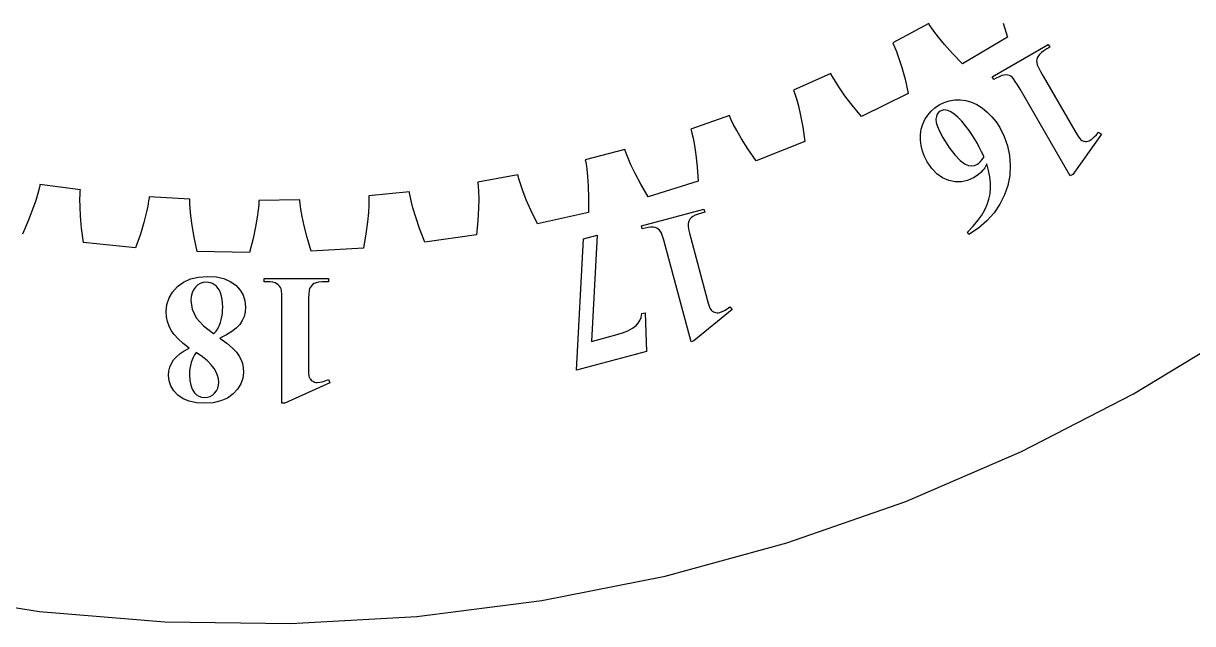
# Model space of a CAD drawing. Header units: metres. Extents: x -322 to 194, y -258 to 258.
# Drawn here: x -96.6 to 70.3, y -257.6 to -172 of the extents above; entities that cross this region are included whole.
import ezdxf

# ---------------------------------------------------------------- set-up
doc = ezdxf.new("R2010")
doc.units = ezdxf.units.M

msp = doc.modelspace()

# ---------------------------------------------------------------- linework, layer by layer
for p, q in [((32.6188, -171.978), (27.4944, -174.758)), ((32.6939, -172.104), (32.6188, -171.978)), ((32.9328, -172.475), (32.6939, -172.104)), ((33.3576, -173.083), (32.9328, -172.475)), ((33.9923, -173.92), (33.3576, -173.083)), ((43.2395, -171.952), (43.8626, -173.929)), ((27.4944, -174.758), (27.559, -174.889)), ((27.559, -174.889), (27.74, -175.292)), ((34.8639, -174.981), (33.9923, -173.92)), ((36.0027, -176.259), (34.8639, -174.981)), ((43.8626, -173.929), (37.4433, -177.75)), ((41.6954, -179.592), (49.6767, -174.984)), ((49.6767, -174.984), (49.9007, -175.372)), ((27.74, -175.292), (28.0181, -175.98)), ((28.0181, -175.98), (28.3741, -176.968)), ((37.4433, -177.75), (36.0027, -176.259)), ((48.1208, -176.86), (48.0469, -177.094)), ((48.2405, -176.628), (48.1208, -176.86)), ((48.4256, -176.391), (48.2405, -176.628)), ((48.6969, -176.141), (48.4256, -176.391)), ((49.0544, -175.879), (48.6969, -176.141)), ((49.498, -175.604), (49.0544, -175.879)), ((49.9007, -175.372), (49.498, -175.604)), ((28.3741, -176.968), (28.7881, -178.277)), ((28.7881, -178.277), (29.2388, -179.929)), ((48.0469, -177.094), (48.0186, -177.329)), ((48.0186, -177.329), (48.036, -177.566)), ((48.036, -177.566), (48.1229, -177.864)), ((48.1229, -177.864), (48.3029, -178.28)), ((48.3029, -178.28), (48.5761, -178.817)), ((18.6497, -179.11), (13.3206, -181.475)), ((18.7145, -179.242), (18.6497, -179.11)), ((18.9232, -179.631), (18.7145, -179.242)), ((19.2984, -180.271), (18.9232, -179.631)), ((29.2388, -179.929), (29.703, -181.949)), ((41.9194, -179.98), (41.6954, -179.592)), ((42.2632, -179.781), (41.9194, -179.98)), ((42.6695, -179.567), (42.2632, -179.781)), ((43.0355, -179.417), (42.6695, -179.567)), ((43.361, -179.332), (43.0355, -179.417)), ((43.6462, -179.311), (43.361, -179.332)), ((43.8996, -179.34), (43.6462, -179.311)), ((44.1299, -179.406), (43.8996, -179.34)), ((44.3369, -179.508), (44.1299, -179.406)), ((44.5208, -179.648), (44.3369, -179.508)), ((44.7222, -179.873), (44.5208, -179.648)), ((44.9813, -180.234), (44.7222, -179.873)), ((45.298, -180.729), (44.9813, -180.234)), ((48.5761, -178.817), (48.9425, -179.472)), ((48.9425, -179.472), (53.4545, -187.287)), ((13.3206, -181.475), (13.3746, -181.611)), ((13.3746, -181.611), (13.523, -182.027)), ((19.8646, -181.156), (19.2984, -180.271)), ((20.6491, -182.283), (19.8646, -181.156)), ((45.6724, -181.36), (45.298, -180.729)), ((52.8084, -193.72), (45.6724, -181.36)), ((13.523, -182.027), (13.7456, -182.734)), ((13.7456, -182.734), (14.0219, -183.748)), ((21.6827, -183.647), (20.6491, -182.283)), ((29.703, -181.949), (23.0003, -185.248)), ((34.1032, -183.606), (34.8158, -183.258)), ((34.8158, -183.258), (35.5568, -183.02)), ((35.5568, -183.02), (36.3261, -182.893)), ((36.3261, -182.893), (37.1238, -182.876)), ((37.1238, -182.876), (37.9282, -182.977)), ((37.9282, -182.977), (38.7186, -183.203)), ((38.7186, -183.203), (39.4949, -183.555)), ((39.4949, -183.555), (40.2573, -184.033)), ((4.15811, -185.111), (-1.34196, -187.044)), ((4.21228, -185.247), (4.15811, -185.111)), ((4.3894, -185.651), (4.21228, -185.247)), ((14.0219, -183.748), (14.3306, -185.086)), ((14.3306, -185.086), (14.6487, -186.768)), ((23.0003, -185.248), (21.6827, -183.647)), ((32.0811, -185.677), (32.4838, -185.049)), ((32.4838, -185.049), (32.955, -184.495)), ((32.955, -184.495), (33.4948, -184.013)), ((33.4948, -184.013), (34.1032, -183.606)), ((33.7161, -185.235), (33.6562, -185.615)), ((33.8329, -184.92), (33.7161, -185.235)), ((34.0068, -184.671), (33.8329, -184.92)), ((34.2377, -184.489), (34.0068, -184.671)), ((34.4978, -184.373), (34.2377, -184.489)), ((34.7705, -184.318), (34.4978, -184.373)), ((35.0558, -184.324), (34.7705, -184.318)), ((35.3537, -184.392), (35.0558, -184.324)), ((35.7964, -184.591), (35.3537, -184.392)), ((36.2732, -184.913), (35.7964, -184.591)), ((36.7842, -185.358), (36.2732, -184.913)), ((40.2573, -184.033), (40.9801, -184.614)), ((40.9801, -184.614), (41.6383, -185.274)), ((4.71252, -186.319), (4.3894, -185.651)), ((5.20659, -187.246), (4.71252, -186.319)), ((14.6487, -186.768), (14.9509, -188.819)), ((31.555, -187.075), (31.7654, -186.359)), ((31.7654, -186.359), (32.0811, -185.677)), ((33.6562, -185.615), (33.6939, -186.091)), ((33.6939, -186.091), (33.8708, -186.691)), ((33.8708, -186.691), (34.1868, -187.414)), ((37.3292, -185.925), (36.7842, -185.358)), ((37.8765, -186.571), (37.3292, -185.925)), ((38.3936, -187.251), (37.8765, -186.571)), ((41.6383, -185.274), (42.2319, -186.015)), ((42.2319, -186.015), (42.761, -186.835)), ((42.761, -186.835), (43.4024, -188.123)), ((-1.34196, -187.044), (-1.29898, -187.184)), ((-1.29898, -187.184), (-1.18413, -187.61)), ((-1.18413, -187.61), (-1.01845, -188.333)), ((-1.01845, -188.333), (-0.82355, -189.366)), ((5.89917, -188.432), (5.20659, -187.246)), ((6.82108, -189.874), (5.89917, -188.432)), ((31.4496, -188.608), (31.4497, -187.824)), ((31.4497, -187.824), (31.555, -187.075)), ((34.1868, -187.414), (34.642, -188.261)), ((34.642, -188.261), (35.5038, -189.645)), ((38.8804, -187.965), (38.3936, -187.251)), ((39.337, -188.713), (38.8804, -187.965)), ((43.4024, -188.123), (43.8655, -189.457)), ((57.2669, -187.747), (53.1765, -193.508)), ((53.4545, -187.287), (53.7392, -187.766)), ((53.7392, -187.766), (53.9787, -188.138)), ((53.9787, -188.138), (54.173, -188.402)), ((54.173, -188.402), (54.3221, -188.56)), ((54.3221, -188.56), (54.456, -188.653)), ((55.6814, -188.62), (55.9652, -188.427)), ((55.9652, -188.427), (56.2537, -188.171)), ((56.2537, -188.171), (56.5468, -187.853)), ((56.5468, -187.853), (56.8446, -187.473)), ((56.8446, -187.473), (57.2669, -187.747)), ((-10.7644, -189.941), (-16.4007, -191.431)), ((-10.7212, -190.081), (-10.7644, -189.941)), ((-10.5768, -190.498), (-10.7212, -190.081)), ((-0.82355, -189.366), (-0.6221, -190.724)), ((8.00735, -191.574), (6.82108, -189.874)), ((14.9509, -188.819), (8.00735, -191.574)), ((31.5492, -189.401), (31.4496, -188.608)), ((31.7432, -190.181), (31.5492, -189.401)), ((32.0317, -190.947), (31.7432, -190.181)), ((35.5038, -189.645), (36.3226, -190.738)), ((39.5647, -189.123), (39.337, -188.713)), ((39.8376, -189.644), (39.5647, -189.123)), ((40.1557, -190.275), (39.8376, -189.644)), ((43.8655, -189.457), (44.1505, -190.835)), ((54.456, -188.653), (54.6055, -188.723)), ((54.6055, -188.723), (54.7707, -188.771)), ((54.7707, -188.771), (54.9514, -188.796)), ((54.9514, -188.796), (55.1383, -188.796)), ((55.1383, -188.796), (55.3223, -188.766)), ((55.3223, -188.766), (55.5033, -188.708)), ((55.5033, -188.708), (55.6814, -188.62)), ((-16.4007, -191.431), (-16.369, -191.574)), ((-16.369, -191.574), (-16.2884, -192.008)), ((-10.3078, -191.189), (-10.5768, -190.498)), ((-9.88892, -192.153), (-10.3078, -191.189)), ((-0.6221, -190.724), (-0.43864, -192.426)), ((32.4147, -191.699), (32.0317, -190.947)), ((33.0664, -192.665), (32.4147, -191.699)), ((36.3226, -190.738), (37.0984, -191.54)), ((37.0984, -191.54), (37.8313, -192.051)), ((39.5654, -192.054), (39.7929, -191.893)), ((39.7929, -191.893), (40.0277, -191.666)), ((40.0277, -191.666), (40.2698, -191.374)), ((40.5192, -191.017), (40.1557, -190.275)), ((40.2698, -191.374), (40.5192, -191.017)), ((44.1505, -190.835), (44.2572, -192.259)), ((-26.0235, -193.57), (-31.7604, -194.608)), ((-25.9916, -193.713), (-26.0235, -193.57)), ((-16.2884, -192.008), (-16.1807, -192.742)), ((-16.1807, -192.742), (-16.0684, -193.787)), ((-9.29271, -193.39), (-9.88892, -192.153)), ((-8.48833, -194.901), (-9.29271, -193.39)), ((-0.43864, -192.426), (-0.30039, -194.494)), ((33.7947, -193.436), (33.0664, -192.665)), ((34.5999, -194.015), (33.7947, -193.436)), ((37.8313, -192.051), (38.2834, -192.23)), ((38.2834, -192.23), (38.7231, -192.29)), ((38.7231, -192.29), (39.1504, -192.231)), ((39.1504, -192.231), (39.5654, -192.054)), ((39.7156, -193.518), (39.3745, -193.772)), ((40.0388, -193.236), (39.7156, -193.518)), ((40.344, -192.927), (40.0388, -193.236)), ((40.4778, -192.762), (40.344, -192.927)), ((40.6152, -192.554), (40.4778, -192.762)), ((40.7561, -192.305), (40.6152, -192.554)), ((40.9007, -192.013), (40.7561, -192.305)), ((41.1545, -192.951), (40.9007, -192.013)), ((41.3289, -193.843), (41.1545, -192.951)), ((44.2572, -192.259), (44.1783, -193.687)), ((53.1765, -193.508), (52.8084, -193.72)), ((-94.277, -195.071), (-94.3707, -195.502)), ((-94.2508, -194.927), (-94.277, -195.071)), ((-88.4772, -195.735), (-94.2508, -194.927)), ((-31.7604, -194.608), (-31.7402, -194.753)), ((-31.7402, -194.753), (-31.6943, -195.192)), ((-31.6943, -195.192), (-31.6452, -195.932)), ((-25.8808, -194.14), (-25.9916, -193.713)), ((-25.6675, -194.851), (-25.8808, -194.14)), ((-25.3266, -195.845), (-25.6675, -194.851)), ((-16.0684, -193.787), (-15.9755, -195.156)), ((-15.9755, -195.156), (-15.9279, -196.868)), ((-7.44086, -196.69), (-8.48833, -194.901)), ((-0.30039, -194.494), (-7.44086, -196.69)), ((35.4818, -194.399), (34.5999, -194.015)), ((36.3928, -194.59), (35.4818, -194.399)), ((37.2854, -194.587), (36.3928, -194.59)), ((38.1596, -194.389), (37.2854, -194.587)), ((39.0154, -193.998), (38.1596, -194.389)), ((39.3745, -193.772), (39.0154, -193.998)), ((41.424, -194.69), (41.3289, -193.843)), ((41.4396, -195.491), (41.424, -194.69)), ((43.9066, -195.078), (43.442, -196.433)), ((44.1783, -193.687), (43.9066, -195.078)), ((-94.5556, -196.221), (-94.8568, -197.227)), ((-94.3707, -195.502), (-94.5556, -196.221)), ((-88.5396, -197.063), (-88.52, -196.322)), ((-88.52, -196.322), (-88.4916, -195.881)), ((-88.4916, -195.881), (-88.4772, -195.735)), ((-78.6828, -196.86), (-78.742, -197.297)), ((-78.6682, -196.714), (-78.6828, -196.86)), ((-72.8486, -197.061), (-78.6682, -196.714)), ((-41.5227, -195.975), (-47.3239, -196.554)), ((-47.3239, -196.554), (-47.3153, -196.7)), ((-47.3153, -196.7), (-47.3044, -197.142)), ((-41.5023, -196.12), (-41.5227, -195.975)), ((-41.4258, -196.555), (-41.5023, -196.12)), ((-41.2696, -197.28), (-41.4258, -196.555)), ((-31.6452, -195.932), (-31.6163, -196.982)), ((-24.8305, -197.125), (-25.3266, -195.845)), ((-15.9279, -196.868), (-15.9544, -198.941)), ((41.2134, -197.036), (41.371, -196.266)), ((41.371, -196.266), (41.4396, -195.491)), ((43.442, -196.433), (42.7844, -197.75)), ((-95.3015, -198.526), (-95.9204, -200.122)), ((-94.8568, -197.227), (-95.3015, -198.526)), ((-88.5267, -198.114), (-88.5396, -197.063)), ((-88.456, -199.485), (-88.5267, -198.114)), ((-78.8693, -198.028), (-79.0895, -199.055)), ((-78.742, -197.297), (-78.8693, -198.028)), ((-72.8514, -197.208), (-72.8486, -197.061)), ((-72.8447, -197.649), (-72.8514, -197.208)), ((-72.8053, -198.39), (-72.8447, -197.649)), ((-72.709, -199.436), (-72.8053, -198.39)), ((-63.0889, -198.583), (-63.2268, -199.625)), ((-63.0201, -197.845), (-63.0889, -198.583)), ((-62.9959, -197.404), (-63.0201, -197.845)), ((-62.9929, -197.257), (-62.9959, -197.404)), ((-57.164, -197.141), (-62.9929, -197.257)), ((-57.1552, -197.288), (-57.164, -197.141)), ((-57.1135, -197.727), (-57.1552, -197.288)), ((-57.0154, -198.463), (-57.1135, -197.727)), ((-56.8362, -199.498), (-57.0154, -198.463)), ((-47.3143, -197.883), (-47.369, -198.933)), ((-47.3044, -197.142), (-47.3143, -197.883)), ((-41.0087, -198.298), (-41.2696, -197.28)), ((-40.6159, -199.614), (-41.0087, -198.298)), ((-31.6325, -198.355), (-31.721, -200.065)), ((-31.6163, -196.982), (-31.6325, -198.355)), ((-24.1487, -198.695), (-24.8305, -197.125)), ((-8.37978, -200.859), (0.52217, -198.473)), ((0.52217, -198.473), (0.63812, -198.906)), ((40.1904, -199.322), (40.6313, -198.557)), ((40.6313, -198.557), (40.9669, -197.799)), ((40.9669, -197.799), (41.2134, -197.036)), ((42.7844, -197.75), (41.9407, -198.995)), ((-95.9204, -200.122), (-96.7475, -202.023)), ((-88.2996, -201.19), (-88.456, -199.485)), ((-79.0895, -199.055), (-79.4297, -200.385)), ((-72.5295, -200.798), (-72.709, -199.436)), ((-63.2268, -199.625), (-63.4602, -200.978)), ((-56.5492, -200.84), (-56.8362, -199.498)), ((-47.369, -198.933), (-47.4942, -200.3)), ((-40.061, -201.233), (-40.6159, -199.614)), ((-31.721, -200.065), (-31.9121, -202.129)), ((-23.2467, -200.561), (-24.1487, -198.695)), ((-15.9544, -198.941), (-23.2467, -200.561)), ((-1.59821, -200.09), (-1.6864, -200.31)), ((-1.46629, -199.883), (-1.59821, -200.09)), ((-1.29068, -199.69), (-1.46629, -199.883)), ((-1.05046, -199.509), (-1.29068, -199.69)), ((-0.72377, -199.338), (-1.05046, -199.509)), ((-0.31062, -199.177), (-0.72377, -199.338)), ((0.18898, -199.026), (-0.31062, -199.177)), ((0.63812, -198.906), (0.18898, -199.026)), ((38.9452, -200.917), (39.6284, -200.109)), ((39.6284, -200.109), (40.1904, -199.322)), ((40.9175, -200.131), (39.7149, -201.159)), ((41.9407, -198.995), (40.9175, -200.131)), ((-88.0266, -203.245), (-88.2996, -201.19)), ((-79.4297, -200.385), (-79.9197, -202.026)), ((-72.2382, -202.485), (-72.5295, -200.798)), ((-63.4602, -200.978), (-63.8184, -202.652)), ((-56.1247, -202.499), (-56.5492, -200.84)), ((-47.4942, -200.3), (-47.7182, -201.997)), ((-39.3101, -203.165), (-40.061, -201.233)), ((-8.26382, -201.291), (-8.37978, -200.859)), ((-7.88036, -201.189), (-8.26382, -201.291)), ((-7.43246, -201.087), (-7.88036, -201.189)), ((-7.04022, -201.037), (-7.43246, -201.087)), ((-6.70361, -201.039), (-7.04022, -201.037)), ((-6.42268, -201.092), (-6.70361, -201.039)), ((-6.18549, -201.186), (-6.42268, -201.092)), ((-5.98015, -201.309), (-6.18549, -201.186)), ((-5.80669, -201.462), (-5.98015, -201.309)), ((-5.66507, -201.644), (-5.80669, -201.462)), ((-5.52888, -201.914), (-5.66507, -201.644)), ((-5.37196, -202.329), (-5.52888, -201.914)), ((-1.6864, -200.31), (-1.73091, -200.543)), ((-1.73091, -200.543), (-1.724, -200.853)), ((-1.724, -200.853), (-1.65799, -201.302)), ((-1.65799, -201.302), (-1.53285, -201.891)), ((-1.53285, -201.891), (-1.34862, -202.619)), ((38.1408, -201.745), (38.9452, -200.917)), ((38.3328, -202.078), (38.1408, -201.745)), ((39.7149, -201.159), (38.3328, -202.078)), ((-80.5932, -203.986), (-88.0266, -203.245)), ((-79.9197, -202.026), (-80.5932, -203.986)), ((-71.8028, -204.511), (-72.2382, -202.485)), ((-63.8184, -202.652), (-64.334, -204.66)), ((-55.5297, -204.485), (-56.1247, -202.499)), ((-47.7182, -201.997), (-48.0727, -204.039)), ((-31.9121, -202.129), (-39.3101, -203.165)), ((-17.6675, -221.435), (-16.6712, -202.683)), ((-16.6712, -202.683), (-14.7171, -202.159)), ((-14.7171, -202.159), (-15.5308, -217.351)), ((-5.19434, -202.89), (-5.37196, -202.329)), ((-4.99596, -203.596), (-5.19434, -202.89)), ((-1.30209, -217.382), (-4.99596, -203.596)), ((-1.34862, -202.619), (0.98694, -211.335)), ((-64.334, -204.66), (-71.8028, -204.511)), ((-48.0727, -204.039), (-55.5297, -204.485)), ((-73.7678, -208.881), (-72.7592, -208.424)), ((-72.7592, -208.424), (-71.6083, -208.15)), ((-71.6083, -208.15), (-70.315, -208.059)), ((-70.315, -208.059), (-69.0947, -208.139)), ((-69.0947, -208.139), (-68.0207, -208.378)), ((-68.0207, -208.378), (-67.0932, -208.777)), ((-62.261, -208.827), (-62.261, -208.379)), ((-62.261, -208.379), (-53.045, -208.379)), ((-53.045, -208.379), (-53.045, -208.827)), ((-75.8265, -211.143), (-75.3296, -210.291)), ((-75.3296, -210.291), (-74.634, -209.52)), ((-74.634, -209.52), (-73.7678, -208.881)), ((-72.3457, -209.975), (-72.5447, -210.422)), ((-72.067, -209.592), (-72.3457, -209.975)), ((-71.7307, -209.285), (-72.067, -209.592)), ((-71.3577, -209.066), (-71.7307, -209.285)), ((-70.9482, -208.935), (-71.3577, -209.066)), ((-70.502, -208.891), (-70.9482, -208.935)), ((-70.2049, -208.913), (-70.502, -208.891)), ((-69.9117, -208.981), (-70.2049, -208.913)), ((-69.6224, -209.093), (-69.9117, -208.981)), ((-69.337, -209.251), (-69.6224, -209.093)), ((-69.0702, -209.459), (-69.337, -209.251)), ((-68.836, -209.725), (-69.0702, -209.459)), ((-68.6342, -210.048), (-68.836, -209.725)), ((-68.465, -210.428), (-68.6342, -210.048)), ((-67.0932, -208.777), (-66.312, -209.336)), ((-66.312, -209.336), (-65.6925, -210.01)), ((-65.6925, -210.01), (-65.25, -210.756)), ((-61.864, -208.827), (-62.261, -208.827)), ((-61.4051, -208.845), (-61.864, -208.827)), ((-61.0133, -208.898), (-61.4051, -208.845)), ((-60.6886, -208.987), (-61.0133, -208.898)), ((-60.431, -209.111), (-60.6886, -208.987)), ((-60.2262, -209.263), (-60.431, -209.111)), ((-60.0598, -209.435), (-60.2262, -209.263)), ((-59.9317, -209.627), (-60.0598, -209.435)), ((-59.842, -209.84), (-59.9317, -209.627)), ((-59.7803, -210.136), (-59.842, -209.84)), ((-59.7363, -210.578), (-59.7803, -210.136)), ((-55.8305, -210.096), (-55.883, -210.547)), ((-55.757, -209.795), (-55.8305, -210.096)), ((-55.6536, -209.581), (-55.757, -209.795)), ((-55.5115, -209.391), (-55.6536, -209.581)), ((-55.3306, -209.226), (-55.5115, -209.391)), ((-55.111, -209.085), (-55.3306, -209.226)), ((-54.8321, -208.972), (-55.111, -209.085)), ((-54.4723, -208.891), (-54.8321, -208.972)), ((-54.0316, -208.843), (-54.4723, -208.891)), ((-53.51, -208.827), (-54.0316, -208.843)), ((-53.045, -208.827), (-53.51, -208.827)), ((-76.1246, -212.077), (-75.8265, -211.143)), ((-72.6642, -210.934), (-72.704, -211.511)), ((-72.704, -211.511), (-72.5272, -212.758)), ((-72.5447, -210.422), (-72.6642, -210.934)), ((-68.3316, -210.861), (-68.465, -210.428)), ((-68.2362, -211.343), (-68.3316, -210.861)), ((-68.1791, -211.874), (-68.2362, -211.343)), ((-68.16, -212.454), (-68.1791, -211.874)), ((-65.25, -210.756), (-64.9845, -211.572)), ((-64.9845, -211.572), (-64.896, -212.459)), ((-59.7098, -211.165), (-59.7363, -210.578)), ((-59.701, -211.899), (-59.7098, -211.165)), ((-59.701, -226.171), (-59.701, -211.899)), ((-55.9145, -211.148), (-55.925, -211.899)), ((-55.925, -211.899), (-55.925, -220.923)), ((-55.883, -210.547), (-55.9145, -211.148)), ((0.98694, -211.335), (1.13802, -211.871)), ((1.13802, -211.871), (1.27315, -212.292)), ((-76.224, -213.092), (-76.1246, -212.077)), ((-76.1799, -213.823), (-76.224, -213.092)), ((-72.5272, -212.758), (-71.931, -213.959)), ((-68.2837, -213.818), (-68.215, -213.373)), ((-68.215, -213.373), (-68.1737, -212.918)), ((-68.1737, -212.918), (-68.16, -212.454)), ((-64.9487, -213.14), (-65.107, -213.778)), ((-64.896, -212.459), (-64.9487, -213.14)), ((-8.44994, -213.903), (-8.32558, -213.367)), ((-8.32558, -213.367), (-7.85612, -213.241)), ((-7.85612, -213.241), (-7.67696, -218.759)), ((4.55058, -212.766), (-0.89157, -217.272)), ((1.27315, -212.292), (1.39232, -212.598)), ((1.39232, -212.598), (1.49556, -212.789)), ((1.49556, -212.789), (1.60083, -212.914)), ((1.60083, -212.914), (1.72705, -213.02)), ((1.72705, -213.02), (1.87422, -213.109)), ((1.87422, -213.109), (2.04234, -213.18)), ((2.04234, -213.18), (2.22295, -213.228)), ((2.22295, -213.228), (2.40823, -213.247)), ((2.40823, -213.247), (2.59824, -213.238)), ((2.59824, -213.238), (2.79294, -213.199)), ((2.79294, -213.199), (3.11716, -213.086)), ((3.11716, -213.086), (3.46198, -212.913)), ((3.46198, -212.913), (3.82742, -212.682)), ((3.82742, -212.682), (4.21344, -212.392)), ((4.21344, -212.392), (4.55058, -212.766)), ((-76.0477, -214.513), (-76.1799, -213.823)), ((-75.8274, -215.159), (-76.0477, -214.513)), ((-75.519, -215.763), (-75.8274, -215.159)), ((-71.931, -213.959), (-70.9152, -215.114)), ((-70.9152, -215.114), (-69.48, -216.222)), ((-68.7409, -215.315), (-68.6137, -215.013)), ((-68.6137, -215.013), (-68.4934, -214.659)), ((-68.4934, -214.659), (-68.38, -214.254)), ((-68.38, -214.254), (-68.2837, -213.818)), ((-65.74, -214.923), (-66.2322, -215.44)), ((-65.3707, -214.372), (-65.74, -214.923)), ((-65.107, -213.778), (-65.3707, -214.372)), ((-9.653, -215.458), (-9.13882, -215.072)), ((-9.13882, -215.072), (-8.85658, -214.756)), ((-8.85658, -214.756), (-8.62694, -214.366)), ((-8.62694, -214.366), (-8.44994, -213.903)), ((-75.0934, -216.357), (-75.519, -215.763)), ((-74.5207, -216.975), (-75.0934, -216.357)), ((-73.8009, -217.615), (-74.5207, -216.975)), ((-69.48, -216.222), (-69.2824, -216.046)), ((-69.2824, -216.046), (-69.1157, -215.878)), ((-69.1157, -215.878), (-68.9799, -215.718)), ((-68.9799, -215.718), (-68.875, -215.566)), ((-68.875, -215.566), (-68.7409, -215.315)), ((-67.6382, -216.408), (-68.552, -216.858)), ((-68.552, -216.858), (-67.5633, -217.605)), ((-66.865, -215.936), (-67.6382, -216.408)), ((-66.2322, -215.44), (-66.865, -215.936)), ((-15.5308, -217.351), (-12.0602, -216.421)), ((-12.0602, -216.421), (-11.1137, -216.132)), ((-11.1137, -216.132), (-10.3113, -215.811)), ((-10.3113, -215.811), (-9.653, -215.458)), ((61.8609, -224.828), (77.2375, -215.501)), ((-72.934, -218.28), (-73.8009, -217.615)), ((-73.6455, -218.671), (-72.934, -218.28)), ((-67.5633, -217.605), (-66.7742, -218.282)), ((-66.7742, -218.282), (-66.1848, -218.889)), ((-0.89157, -217.272), (-1.30209, -217.382)), ((-75.4967, -220.476), (-75.18, -219.985)), ((-75.18, -219.985), (-74.7685, -219.523)), ((-74.7685, -219.523), (-74.257, -219.085)), ((-74.257, -219.085), (-73.6455, -218.671)), ((-72.5296, -219.979), (-72.662, -220.367)), ((-72.3662, -219.611), (-72.5296, -219.979)), ((-72.1721, -219.262), (-72.3662, -219.611)), ((-71.947, -218.932), (-72.1721, -219.262)), ((-71.0711, -219.547), (-71.947, -218.932)), ((-70.3525, -220.13), (-71.0711, -219.547)), ((-69.7911, -220.683), (-70.3525, -220.13)), ((-66.1848, -218.889), (-65.795, -219.426)), ((-65.795, -219.426), (-65.5417, -219.948)), ((-65.5417, -219.948), (-65.3607, -220.51)), ((-7.67696, -218.759), (-17.6675, -221.435)), ((-75.904, -222.168), (-75.8587, -221.568)), ((-75.8587, -221.568), (-75.723, -221.004)), ((-75.723, -221.004), (-75.4967, -220.476)), ((-72.8814, -221.645), (-72.896, -222.11)), ((-72.8375, -221.2), (-72.8814, -221.645)), ((-72.7644, -220.774), (-72.8375, -221.2)), ((-72.662, -220.367), (-72.7644, -220.774)), ((-69.387, -221.205), (-69.7911, -220.683)), ((-69.1022, -221.707), (-69.387, -221.205)), ((-68.8987, -222.2), (-69.1022, -221.707)), ((-65.3607, -220.51), (-65.2522, -221.113)), ((-65.216, -221.756), (-65.3084, -222.605)), ((-65.2522, -221.113), (-65.216, -221.756)), ((-55.925, -220.923), (-55.9178, -221.48)), ((-55.9178, -221.48), (-55.8963, -221.921)), ((-55.8963, -221.921), (-55.8603, -222.248)), ((-75.8204, -222.962), (-75.904, -222.168)), ((-75.5695, -223.697), (-75.8204, -222.962)), ((-72.896, -222.11), (-72.8522, -222.894)), ((-72.8522, -222.894), (-72.721, -223.58)), ((-72.721, -223.58), (-72.5022, -224.169)), ((-68.7767, -222.684), (-68.8987, -222.2)), ((-68.8827, -224.012), (-68.7727, -223.604)), ((-68.736, -223.159), (-68.7767, -222.684)), ((-68.7727, -223.604), (-68.736, -223.159)), ((-65.5855, -223.401), (-66.0474, -224.146)), ((-65.3084, -222.605), (-65.5855, -223.401)), ((-52.853, -223.227), (-59.276, -226.171)), ((-55.8603, -222.248), (-55.81, -222.459)), ((-55.81, -222.459), (-55.7406, -222.606)), ((-55.7406, -222.606), (-55.6463, -222.742)), ((-55.6463, -222.742), (-55.5271, -222.866)), ((-55.5271, -222.866), (-55.383, -222.978)), ((-55.383, -222.978), (-55.221, -223.071)), ((-55.221, -223.071), (-55.047, -223.137)), ((-55.047, -223.137), (-54.861, -223.177)), ((-54.861, -223.177), (-54.663, -223.191)), ((-54.663, -223.191), (-54.3204, -223.165)), ((-54.3204, -223.165), (-53.9428, -223.088)), ((-53.9428, -223.088), (-53.5299, -222.959)), ((-53.5299, -222.959), (-53.082, -222.779)), ((-53.082, -222.779), (-52.853, -223.227)), ((-75.1514, -224.374), (-75.5695, -223.697)), ((-74.566, -224.993), (-75.1514, -224.374)), ((-73.8259, -225.508), (-74.566, -224.993)), ((-72.5022, -224.169), (-72.196, -224.66)), ((-72.196, -224.66), (-71.9089, -224.957)), ((-71.9089, -224.957), (-71.5717, -225.169)), ((-71.5717, -225.169), (-71.1844, -225.296)), ((-71.1844, -225.296), (-70.747, -225.339)), ((-70.747, -225.339), (-70.3441, -225.3)), ((-70.3441, -225.3), (-69.9725, -225.182)), ((-69.9725, -225.182), (-69.6321, -224.987)), ((-69.6321, -224.987), (-69.323, -224.713)), ((-69.323, -224.713), (-69.0662, -224.381)), ((-69.0662, -224.381), (-68.8827, -224.012)), ((-66.694, -224.838), (-67.5019, -225.421)), ((-66.0474, -224.146), (-66.694, -224.838)), ((45.8711, -233.06), (61.8609, -224.828)), ((-72.9425, -225.876), (-73.8259, -225.508)), ((-71.9159, -226.097), (-72.9425, -225.876)), ((-70.746, -226.171), (-71.9159, -226.097)), ((-69.5279, -226.087), (-70.746, -226.171)), ((-68.4465, -225.837), (-69.5279, -226.087)), ((-67.5019, -225.421), (-68.4465, -225.837)), ((-59.276, -226.171), (-59.701, -226.171)), ((29.346, -240.157), (45.8711, -233.06)), ((12.3661, -246.083), (29.346, -240.157)), ((-4.98578, -250.811), (12.3661, -246.083)), ((-22.6252, -254.316), (-4.98578, -250.811)), ((-112.102, -253.13), (-94.3271, -255.869)), ((-40.4662, -256.583), (-22.6252, -254.316)), ((-94.3271, -255.869), (-76.4047, -257.361)), ((-58.4219, -257.6), (-40.4662, -256.583)), ((-76.4047, -257.361), (-58.4219, -257.6))]:
    msp.add_line(p, q)

doc.saveas('drawing.dxf')
